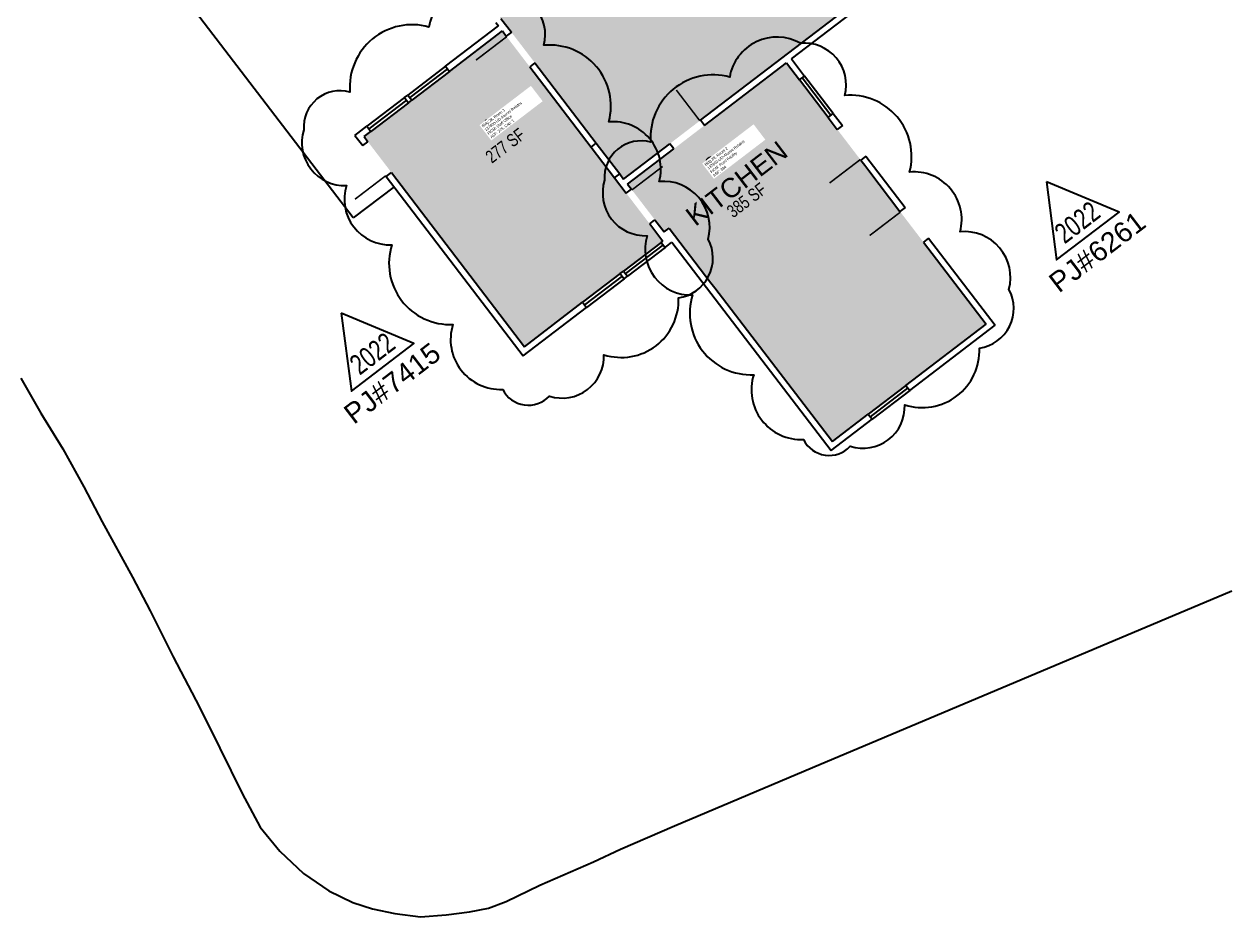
# Model space of a CAD drawing. Header units: inches. Extents: x 69207405 to 69209172, y 27660580 to 27662283.
# Drawn here: x 69208049 to 69209172, y 27660580 to 27661411 of the extents above; entities that cross this region are included whole.
import ezdxf
from ezdxf.enums import TextEntityAlignment as Align

# ---------------------------------------------------------------- set-up
doc = ezdxf.new("R2010")
doc.units = ezdxf.units.IN
doc.header["$LTSCALE"] = 100
doc.header["$MEASUREMENT"] = 0
doc.layers.get('0').update_dxf_attribs({"linetype": 'CONTINUOUS'})
for name, color, linetype in [('A-DOOR', 2, 'CONTINUOUS'), ('A-GLAZ', 1, 'CONTINUOUS'), ('A-IDEN-RNUM', 7, 'CONTINUOUS'), ('A-IDEN-SNUM', 4, 'CONTINUOUS'), ('A-IDEN-TEXT', 4, 'CONTINUOUS'), ('A-IDEN-VNUM', 4, 'CONTINUOUS'), ('A-SITE', 3, 'CONTINUOUS'), ('A-WALL', 5, 'CONTINUOUS'), ('AREA-TEXT', 3, 'CONTINUOUS'), ('Rooms-Category-Color', 7, 'CONTINUOUS'), ('Rooms-College-Color', 7, 'CONTINUOUS'), ('Rooms-Department-Color', 7, 'CONTINUOUS'), ('Rooms-Division-Color', 7, 'CONTINUOUS'), ('Rooms-Information', 7, 'CONTINUOUS')]:
    doc.layers.add(name, color=color, linetype=linetype)
doc.layers.add('A-REV', color=1, linetype='CONTINUOUS', true_color=0xff0000)
doc.styles.add('Arial', font='arial.ttf')
doc.styles.add('CP_AREA', font='arial.ttf', dxfattribs={"height": 15})
doc.styles.add('CP_ROOMSNUMBER', font='arial.ttf', dxfattribs={"height": 1})
doc.styles.add('CP_ROOMVNUMBER', font='arial.ttf', dxfattribs={"width": 0.85, "height": 0.075})

# ---------------------------------------------------------------- blocks, each defined once
blk = doc.blocks.new('36DOOR')
blk.add_lwpolyline([(-0.75, 0, 1.5, 1.5, 0), (-0.75, 36, 0, 0, 0), (-1.5, 36, 0, 0, 0.4142136), (-36, -1.5, 0, 0, 0.4142136)], format="xyseb")
blk = doc.blocks.new('ProjectRev')
at = {"transparency": 16777216}
blk.add_lwpolyline([(0, 0.122), (-0.1221, -0.0895), (0.1221, -0.0895)], close=True, dxfattribs=at)
at = {"transparency": 16777216, "insert": (-0.1798, -0.1151), "char_height": 0.0625, "width": 0.24749, "attachment_point": 1, "style": 'Arial'}
blk.add_mtext('PJ#', dxfattribs=at)
at = {"transparency": 16777216, "style": 'Arial', "width": 0.75}
blk.add_attdef('YEAR', text='', height=18.75, dxfattribs=at).set_placement((0, 0), align=Align.MIDDLE_CENTER)
at = {"transparency": 16777216, "style": 'Arial'}
blk.add_attdef('PROJECT', text='', height=18.75, dxfattribs=at).set_placement((-0.0276, -0.1151), align=Align.TOP_LEFT)

msp = doc.modelspace()

# ---------------------------------------------------------------- hatches: boundary and pattern name
at = {"layer": 'Rooms-Category-Color', "true_color": 0xfa9ba3}
for points in [[(69208502, 27661403.7), (69208492.3, 27661416.4), (69208465.6, 27661451.4), (69208463.1, 27661454.6), (69208436.4, 27661489.5), (69208415.8, 27661516.5), (69208437.3, 27661532.9), (69208431.8, 27661540.1), (69208388.1, 27661597.3), (69208386.3, 27661599.7), (69208517.4, 27661699.8), (69208473.1, 27661757.9), (69208587.5, 27661845.3), (69208873.4, 27661471), (69208677.9, 27661321.7), (69208649.3, 27661299.8), (69208606.4, 27661267), (69208602.8, 27661271.8), (69208580.9, 27661300.4), (69208523.9, 27661375.1)], [(69208497.2, 27661400.1), (69208519.1, 27661371.4), (69208642.9, 27661209.3), (69208514.2, 27661111), (69208364.9, 27661306.5), (69208371.2, 27661311.3), (69208406.2, 27661338), (69208409.4, 27661340.5), (69208444.3, 27661367.2), (69208493.6, 27661404.8)]]:
    msp.add_hatch(color=241, dxfattribs=at).paths.add_polyline_path(points)
at = {"layer": 'Rooms-Category-Color', "true_color": 0xffe090}
msp.add_hatch(color=41, dxfattribs=at).paths.add_polyline_path([(69208610.1, 27661262.3), (69208653, 27661295), (69208681.6, 27661316.9), (69208757.9, 27661375.2), (69208770, 27661359.3), (69208796.7, 27661324.3), (69208805.2, 27661313.2), (69208943.6, 27661132), (69208800.6, 27661022.7), (69208648.8, 27661221.4), (69208644.1, 27661217.8), (69208635.6, 27661228.9), (69208613.7, 27661257.5)])
at = {"layer": 'Rooms-College-Color', "true_color": 0x80bc67}
for points in [[(69208502, 27661403.7), (69208492.3, 27661416.4), (69208465.6, 27661451.4), (69208463.1, 27661454.6), (69208436.4, 27661489.5), (69208415.8, 27661516.5), (69208437.3, 27661532.9), (69208431.8, 27661540.1), (69208388.1, 27661597.3), (69208386.3, 27661599.7), (69208517.4, 27661699.8), (69208473.1, 27661757.9), (69208587.5, 27661845.3), (69208873.4, 27661471), (69208677.9, 27661321.7), (69208649.3, 27661299.8), (69208606.4, 27661267), (69208602.8, 27661271.8), (69208580.9, 27661300.4), (69208523.9, 27661375.1)], [(69208497.2, 27661400.1), (69208519.1, 27661371.4), (69208642.9, 27661209.3), (69208514.2, 27661111), (69208364.9, 27661306.5), (69208371.2, 27661311.3), (69208406.2, 27661338), (69208409.4, 27661340.5), (69208444.3, 27661367.2), (69208493.6, 27661404.8)]]:
    msp.add_hatch(color=83, dxfattribs=at).paths.add_polyline_path(points)
at = {"layer": 'Rooms-College-Color', "true_color": 0xadadad}
msp.add_hatch(color=253, dxfattribs=at).paths.add_polyline_path([(69208610.1, 27661262.3), (69208653, 27661295), (69208681.6, 27661316.9), (69208757.9, 27661375.2), (69208770, 27661359.3), (69208796.7, 27661324.3), (69208805.2, 27661313.2), (69208943.6, 27661132), (69208800.6, 27661022.7), (69208648.8, 27661221.4), (69208644.1, 27661217.8), (69208635.6, 27661228.9), (69208613.7, 27661257.5)])
at = {"layer": 'Rooms-Department-Color', "true_color": 0xe66c51}
for points in [[(69208502, 27661403.7), (69208492.3, 27661416.4), (69208465.6, 27661451.4), (69208463.1, 27661454.6), (69208436.4, 27661489.5), (69208415.8, 27661516.5), (69208437.3, 27661532.9), (69208431.8, 27661540.1), (69208388.1, 27661597.3), (69208386.3, 27661599.7), (69208517.4, 27661699.8), (69208473.1, 27661757.9), (69208587.5, 27661845.3), (69208873.4, 27661471), (69208677.9, 27661321.7), (69208649.3, 27661299.8), (69208606.4, 27661267), (69208602.8, 27661271.8), (69208580.9, 27661300.4), (69208523.9, 27661375.1)], [(69208497.2, 27661400.1), (69208519.1, 27661371.4), (69208642.9, 27661209.3), (69208514.2, 27661111), (69208364.9, 27661306.5), (69208371.2, 27661311.3), (69208406.2, 27661338), (69208409.4, 27661340.5), (69208444.3, 27661367.2), (69208493.6, 27661404.8)], [(69208610.1, 27661262.3), (69208653, 27661295), (69208681.6, 27661316.9), (69208757.9, 27661375.2), (69208770, 27661359.3), (69208796.7, 27661324.3), (69208805.2, 27661313.2), (69208943.6, 27661132), (69208800.6, 27661022.7), (69208648.8, 27661221.4), (69208644.1, 27661217.8), (69208635.6, 27661228.9), (69208613.7, 27661257.5)]]:
    msp.add_hatch(color=13, dxfattribs=at).paths.add_polyline_path(points)
at = {"layer": 'Rooms-Division-Color', "true_color": 0xe66c51}
for points in [[(69208502, 27661403.7), (69208492.3, 27661416.4), (69208465.6, 27661451.4), (69208463.1, 27661454.6), (69208436.4, 27661489.5), (69208415.8, 27661516.5), (69208437.3, 27661532.9), (69208431.8, 27661540.1), (69208388.1, 27661597.3), (69208386.3, 27661599.7), (69208517.4, 27661699.8), (69208473.1, 27661757.9), (69208587.5, 27661845.3), (69208873.4, 27661471), (69208677.9, 27661321.7), (69208649.3, 27661299.8), (69208606.4, 27661267), (69208602.8, 27661271.8), (69208580.9, 27661300.4), (69208523.9, 27661375.1)], [(69208497.2, 27661400.1), (69208519.1, 27661371.4), (69208642.9, 27661209.3), (69208514.2, 27661111), (69208364.9, 27661306.5), (69208371.2, 27661311.3), (69208406.2, 27661338), (69208409.4, 27661340.5), (69208444.3, 27661367.2), (69208493.6, 27661404.8)], [(69208610.1, 27661262.3), (69208653, 27661295), (69208681.6, 27661316.9), (69208757.9, 27661375.2), (69208770, 27661359.3), (69208796.7, 27661324.3), (69208805.2, 27661313.2), (69208943.6, 27661132), (69208800.6, 27661022.7), (69208648.8, 27661221.4), (69208644.1, 27661217.8), (69208635.6, 27661228.9), (69208613.7, 27661257.5)]]:
    msp.add_hatch(color=13, dxfattribs=at).paths.add_polyline_path(points)

# ---------------------------------------------------------------- linework, layer by layer
at = {"layer": 'A-GLAZ'}
for p, q in [((69208440.7, 27661372), (69208405.7, 27661345.2)), ((69208442.5, 27661369.6), (69208407.5, 27661342.9)), ((69208444.3, 27661367.2), (69208409.4, 27661340.5)), ((69208801.5, 27661328), (69208774.8, 27661362.9)), ((69208796.7, 27661324.3), (69208770, 27661359.3)), ((69208799.1, 27661326.1), (69208772.4, 27661361.1)), ((69208402.5, 27661342.8), (69208367.6, 27661316.1)), ((69208404.4, 27661340.4), (69208369.4, 27661313.7)), ((69208406.2, 27661338), (69208371.2, 27661311.3)), ((69208641.3, 27661208.1), (69208606.4, 27661181.4)), ((69208643.2, 27661205.7), (69208608.2, 27661179)), ((69208645, 27661203.4), (69208610, 27661176.6)), ((69208603.2, 27661179), (69208568.2, 27661152.3)), ((69208605, 27661176.6), (69208570.1, 27661149.9)), ((69208606.8, 27661174.2), (69208571.9, 27661147.5)), ((69208868.9, 27661074.9), (69208834, 27661048.2)), ((69208870.8, 27661072.6), (69208835.8, 27661045.8)), ((69208872.6, 27661070.2), (69208837.6, 27661043.5))]:
    msp.add_line(p, q, dxfattribs=at)
at = {"layer": 'A-REV'}
for points in [[(69208308.9, 27661312.7, 0.520567), (69208348.6, 27661261, 0.520567), (69208390.8, 27661205.8, 0.520567), (69208447.6, 27661131.6, 0.520567), (69208493.9, 27661071.2, 0.520567), (69208537.4, 27661065, 0.520567), (69208588.1, 27661103.5, 0.520567), (69208657.5, 27661156.4, 0.520567), (69208685.1, 27661211, 0.520567), (69208639.6, 27661264.7, 0.520567), (69208592.7, 27661320.2, 0.520567), (69208532.3, 27661391.5, 0.520567), (69208491.2, 27661440.1, 0.520567), (69208425.3, 27661408.5, 0.520567), (69208351.8, 27661348, 0.520567)], [(69208588.7, 27661266, 0.520567), (69208628.4, 27661214.3, 0.520567), (69208670.6, 27661159.1, 0.520567), (69208727.5, 27661084.9, 0.520567), (69208773.7, 27661024.5, 0.520567), (69208817.2, 27661018.3, 0.520567), (69208867.9, 27661056.8, 0.520567), (69208937.4, 27661109.7, 0.520567), (69208964.9, 27661164.3, 0.520567), (69208919.5, 27661218, 0.520567), (69208872.5, 27661273.5, 0.520567), (69208812.1, 27661344.8, 0.520567), (69208771, 27661393.4, 0.520567), (69208705.1, 27661361.8, 0.520567), (69208631.6, 27661301.3, 0.520567)]]:
    msp.add_lwpolyline(points, format="xyb", close=True, dxfattribs=at)
at = {"layer": 'A-SITE'}
for p, q in [((69208354.7, 27661230.8), (69208188.4, 27661448.5)), ((69208392.9, 27661259.9), (69208354.7, 27661230.8)), ((69208045.8, 27661081.6), (69208064.3, 27661049.2)), ((69208064.3, 27661049.2), (69208084.8, 27661015.8)), ((69208084.8, 27661015.8), (69208104.3, 27660980.4)), ((69208104.3, 27660980.4), (69208121.4, 27660948.1)), ((69208121.4, 27660948.1), (69208149.5, 27660896.5)), ((69208149.5, 27660896.5), (69208166, 27660865.1)), ((69208782.1, 27660719.2), (69209172.2, 27660883.8)), ((69208166, 27660865.1), (69208187.3, 27660822.3)), ((69208187.3, 27660822.3), (69208211.8, 27660775.5)), ((69208211.8, 27660775.5), (69208230.9, 27660737.3)), ((69208230.9, 27660737.3), (69208251.7, 27660695.2)), ((69208653.6, 27660665), (69208782.1, 27660719.2)), ((69208251.7, 27660695.2), (69208268.2, 27660663.8)), ((69208268.2, 27660663.8), (69208286.6, 27660641.4)), ((69208603.6, 27660643.2), (69208653.6, 27660665)), ((69208286.6, 27660641.4), (69208308.7, 27660620.6)), ((69208578.5, 27660631.5), (69208603.6, 27660643.2)), ((69208528.5, 27660609.7), (69208578.5, 27660631.5)), ((69208308.7, 27660620.6), (69208332.3, 27660604.6)), ((69208332.3, 27660604.6), (69208354.4, 27660593.8)), ((69208497.2, 27660594.6), (69208528.5, 27660609.7)), ((69208354.4, 27660593.8), (69208372.8, 27660587.7)), ((69208372.8, 27660587.7), (69208393.7, 27660583.5)), ((69208463.1, 27660584.9), (69208480.6, 27660588.3)), ((69208480.6, 27660588.3), (69208497.2, 27660594.6)), ((69208393.7, 27660583.5), (69208417.5, 27660580.3)), ((69208417.5, 27660580.3), (69208441.3, 27660582.1)), ((69208441.3, 27660582.1), (69208463.1, 27660584.9))]:
    msp.add_line(p, q, dxfattribs=at)
at = {"layer": 'A-WALL'}
for p, q in [((69208677.9, 27661321.7), (69208873.4, 27661471)), ((69208762.6, 27661378.8), (69208881.8, 27661469.9)), ((69208440.7, 27661372), (69208489.9, 27661409.6)), ((69208487.5, 27661412.8), (69208489.9, 27661409.6)), ((69208492.3, 27661416.4), (69208502, 27661403.7)), ((69208444.3, 27661367.2), (69208493.6, 27661404.8)), ((69208493.6, 27661404.8), (69208497.2, 27661400.1)), ((69208502, 27661403.7), (69208497.2, 27661400.1)), ((69208523.9, 27661375.1), (69208519.1, 27661371.4)), ((69208523.9, 27661375.1), (69208580.9, 27661300.4)), ((69208681.6, 27661316.9), (69208757.9, 27661375.2)), ((69208757.9, 27661375.2), (69208770, 27661359.3)), ((69208762.6, 27661378.8), (69208774.8, 27661362.9)), ((69208440.7, 27661372), (69208444.3, 27661367.2)), ((69208519.1, 27661371.4), (69208576.2, 27661296.8)), ((69208770, 27661359.3), (69208774.8, 27661362.9)), ((69208402.5, 27661342.8), (69208405.7, 27661345.2)), ((69208402.5, 27661342.8), (69208406.2, 27661338)), ((69208405.7, 27661345.2), (69208409.4, 27661340.5)), ((69208406.2, 27661338), (69208409.4, 27661340.5)), ((69208681.6, 27661316.9), (69208677.9, 27661321.7)), ((69208796.7, 27661324.3), (69208801.5, 27661328)), ((69208796.7, 27661324.3), (69208805.2, 27661313.2)), ((69208801.5, 27661328), (69208810, 27661316.8)), ((69208356.4, 27661307.6), (69208367.6, 27661316.1)), ((69208356.4, 27661307.6), (69208363.7, 27661298.1)), ((69208364.9, 27661306.5), (69208371.2, 27661311.3)), ((69208364.9, 27661306.5), (69208368.5, 27661301.7)), ((69208367.6, 27661316.1), (69208371.2, 27661311.3)), ((69208810, 27661316.8), (69208805.2, 27661313.2)), ((69208363.7, 27661298.1), (69208368.5, 27661301.7)), ((69208576.2, 27661296.8), (69208580.9, 27661300.4)), ((69208606.4, 27661267), (69208649.3, 27661299.8)), ((69208653, 27661295), (69208649.3, 27661299.8)), ((69208610.1, 27661262.3), (69208653, 27661295)), ((69208831.8, 27661288.2), (69208827.1, 27661284.6)), ((69208827.1, 27661284.6), (69208830.7, 27661279.8)), ((69208831.8, 27661288.2), (69208868.3, 27661240.5)), ((69208385.6, 27661269.5), (69208390.4, 27661273.1)), ((69208390.4, 27661273.1), (69208514.2, 27661111)), ((69208830.7, 27661279.8), (69208834.4, 27661275)), ((69208834.4, 27661275), (69208863.5, 27661236.9)), ((69208385.6, 27661269.5), (69208513.1, 27661102.6)), ((69208598, 27661268.1), (69208602.8, 27661271.8)), ((69208598, 27661268.1), (69208608.9, 27661253.8)), ((69208602.8, 27661271.8), (69208606.4, 27661267)), ((69208610.1, 27661262.3), (69208613.7, 27661257.5)), ((69208608.9, 27661253.8), (69208613.7, 27661257.5)), ((69208868.3, 27661240.5), (69208863.5, 27661236.9)), ((69208630.8, 27661225.2), (69208635.6, 27661228.9)), ((69208635.6, 27661228.9), (69208644.1, 27661217.8)), ((69208630.8, 27661225.2), (69208642.9, 27661209.3)), ((69208644.1, 27661217.8), (69208648.8, 27661221.4)), ((69208648.8, 27661221.4), (69208687.7, 27661170.5)), ((69208641.3, 27661208.1), (69208642.9, 27661209.3)), ((69208641.3, 27661208.1), (69208645, 27661203.4)), ((69208645, 27661203.4), (69208651.3, 27661208.2)), ((69208651.3, 27661208.2), (69208799.5, 27661014.3)), ((69208890.1, 27661211.9), (69208885.4, 27661208.3)), ((69208885.4, 27661208.3), (69208943.6, 27661132)), ((69208890.1, 27661211.9), (69208952, 27661130.9)), ((69208603.2, 27661179), (69208606.4, 27661181.4)), ((69208603.2, 27661179), (69208606.8, 27661174.2)), ((69208606.4, 27661181.4), (69208610, 27661176.6)), ((69208606.8, 27661174.2), (69208610, 27661176.6)), ((69208687.7, 27661170.5), (69208691.3, 27661165.8)), ((69208691.3, 27661165.8), (69208800.6, 27661022.7)), ((69208514.2, 27661111), (69208568.2, 27661152.3)), ((69208568.2, 27661152.3), (69208571.9, 27661147.5)), ((69208513.1, 27661102.6), (69208571.9, 27661147.5)), ((69208868.9, 27661074.9), (69208943.6, 27661132)), ((69208872.6, 27661070.2), (69208952, 27661130.9)), ((69208868.9, 27661074.9), (69208872.6, 27661070.2)), ((69208800.6, 27661022.7), (69208834, 27661048.2)), ((69208834, 27661048.2), (69208837.6, 27661043.5)), ((69208799.5, 27661014.3), (69208837.6, 27661043.5)), ((69208799.5, 27661014.3), (69208800.3, 27661014.9)), ((69208799.5, 27661014.3), (69208800.3, 27661014.9))]:
    msp.add_line(p, q, dxfattribs=at)
for points in [[(69208576.2, 27661296.8), (69208598, 27661268.1)], [(69208580.9, 27661300.4), (69208602.8, 27661271.8)]]:
    msp.add_lwpolyline(points, dxfattribs=at)

# ---------------------------------------------------------------- block references
at = {"layer": 'A-DOOR'}
for p, rotation in [((69208497.2, 27661400.1), 127.378413580335), ((69208677.9, 27661321.7), 37.37841358033498), ((69208863.5, 27661236.9), 127.378413580335)]:
    msp.add_blockref('36DOOR', p, dxfattribs=dict(at, rotation=rotation))
at = {"layer": 'A-DOOR', "xscale": -1}
for p, rotation in [((69208827.1, 27661284.6), 127.3784135803349), ((69208385.6, 27661269.5), 127.3784135803349), ((69208613.7, 27661257.5), 307.3784135803349)]:
    msp.add_blockref('36DOOR', p, dxfattribs=dict(at, rotation=rotation))
at = {"layer": 'A-REV'}
ref = msp.add_blockref('ProjectRev', (69209021.9, 27661235.4, 370), dxfattribs=dict(at, xscale=300, yscale=300, zscale=300, rotation=37.38))
ref.add_attrib('YEAR', '2022', dxfattribs={"layer": '0', "transparency": 16777216, "height": 18.75, "rotation": 37.38, "style": 'Arial', "width": 0.75}).set_placement((69209028.4, 27661226.8, 370), align=Align.MIDDLE_CENTER)
ref.add_attrib('PROJECT', '6261', dxfattribs={"layer": '0', "transparency": 16777216, "height": 18.75, "rotation": 37.38, "style": 'Arial'}).set_placement((69209036.2, 27661202.9, 370), align=Align.TOP_LEFT)
ref = msp.add_blockref('ProjectRev', (69208366, 27661113.1), dxfattribs=dict(at, xscale=300, yscale=300, zscale=300, rotation=37.38))
ref.add_attrib('YEAR', '2022', dxfattribs={"layer": '0', "transparency": 16777216, "height": 18.75, "rotation": 37.38, "style": 'Arial', "width": 0.75}).set_placement((69208372.6, 27661104.6), align=Align.MIDDLE_CENTER)
ref.add_attrib('PROJECT', '7415', dxfattribs={"layer": '0', "transparency": 16777216, "height": 18.75, "rotation": 37.38, "style": 'Arial'}).set_placement((69208380.4, 27661080.7), align=Align.TOP_LEFT)

# ---------------------------------------------------------------- texts
at = {"layer": 'A-IDEN-RNUM', "style": 'CP_ROOMSNUMBER', "width": 0.85}
for s, p in [('0001-00', (69208483.2, 27661314.9)), ('0002-00', (69208690, 27661279.7))]:
    msp.add_text(s, height=1, rotation=37.3784, dxfattribs=at).set_placement(p, align=Align.MIDDLE)
at = {"layer": 'A-IDEN-SNUM', "style": 'CP_ROOMSNUMBER', "width": 0.85}
for s, p in [('0280000100', (69208481.4, 27661315.1)), ('0280000200', (69208688.2, 27661279.9))]:
    msp.add_text(s, height=1, rotation=37.3784, dxfattribs=at).set_placement(p, align=Align.MIDDLE)
at = {"layer": 'A-IDEN-TEXT', "style": 'Arial'}
msp.add_text('KITCHEN', height=18, rotation=37.3784, dxfattribs=at).set_placement((69208711.5, 27661263), align=Align.MIDDLE)
at = {"layer": 'A-IDEN-VNUM', "style": 'CP_ROOMVNUMBER', "width": 0.85}
for s, p in [('1', (69208483.2, 27661314.9)), ('2', (69208690, 27661279.7))]:
    msp.add_text(s, height=18, rotation=37.3784, dxfattribs=at).set_placement(p, align=Align.MIDDLE)
at = {"layer": 'AREA-TEXT', "style": 'CP_AREA', "width": 0.75}
for s, p in [('277 SF', (69208496.3, 27661298.2)), ('385 SF', (69208720.8, 27661247.4))]:
    msp.add_text(s, height=12, rotation=37.3784, dxfattribs=at).set_placement(p, align=Align.MIDDLE_CENTER)

# ---------------------------------------------------------------- next in the draw order: texts
at = {"layer": 'Rooms-Information', "char_height": 2.571, "width": 57.6, "attachment_point": 7, "rotation": 37.3784, "style": 'CP_ROOMVNUMBER', "bg_fill": 3, "box_fill_scale": 1.5, "bg_fill_color": 256, "bg_fill_true_color": 13158600, "bg_fill_transparency": 0}
for s, insert in [('Bldg.28, Room 1^M^J137600-UD-Alumni Relatns^M^JFICM: Staff Office^M^JASF: 276, Cap: 1', (69208484, 27661304.1)), ('Bldg.28, Room 2^M^J137600-UD-Alumni Relatns^M^JFICM: Food Facility^M^JASF: 384', (69208690.7, 27661268.9))]:
    msp.add_mtext(s, dxfattribs=dict(at, insert=insert))

doc.saveas('drawing.dxf')
